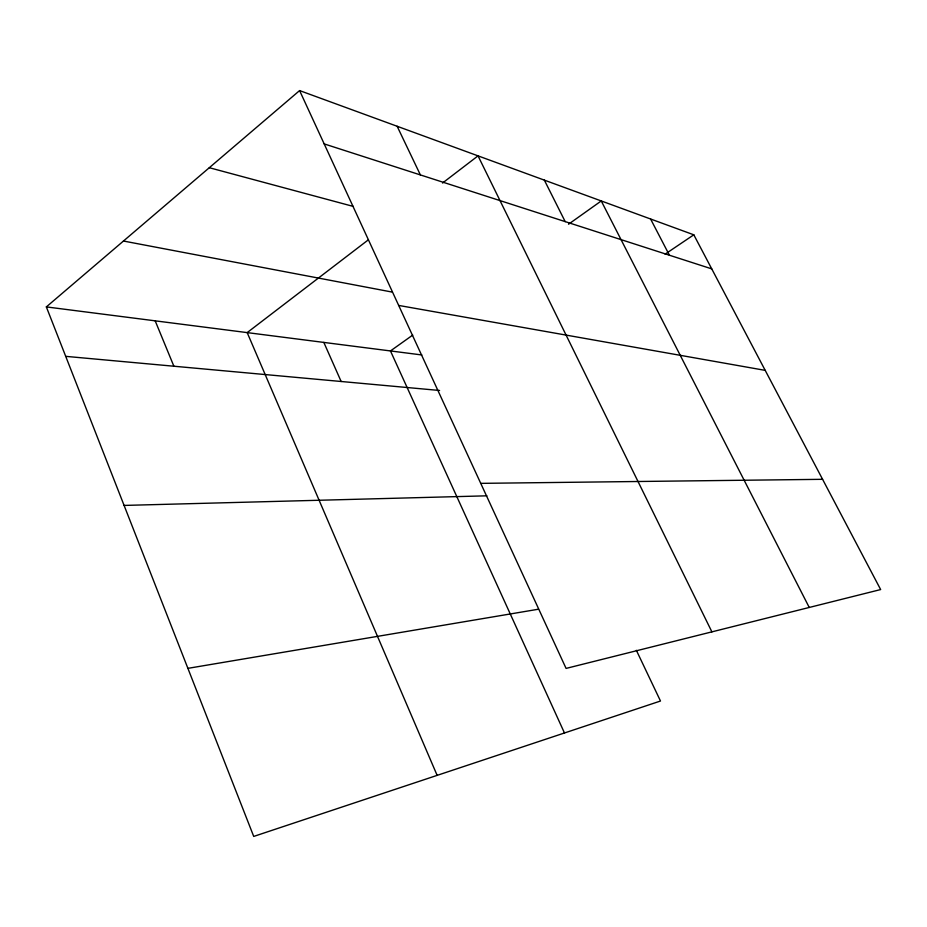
<?xml version="1.0" encoding="UTF-8"?>
<svg xmlns="http://www.w3.org/2000/svg" width="927" height="927" viewBox="0 0 927 927"><rect width="100%" height="100%" fill="white"/><g stroke="black" fill="none" stroke-linecap="round" stroke-linejoin="round"><path stroke-width="1.39" d="M636.362 650.302L660.487 701.021L253.72 836.421L46.35 306.907L299.595 90.579L693.802 234.809L880.65 589.56L566.084 668.413L299.595 90.579M368.355 239.826L247.185 332.608L437.138 775.366M442.538 183.036L478.031 155.863L711.89 631.866M412.735 335.087L390.464 350.939L564.473 732.979M568.541 224.218L601.252 200.95L809.248 607.463M665.099 254.16L693.802 234.809M187.903 668.355L538.483 609.213M124.091 505.424L486.895 495.818M480.742 483.361L822.585 479.317M65.713 356.35L439.572 390.476M46.35 306.907L421.843 354.96M398.691 305.435L765.204 370.371M123.465 241.032L392.214 292.086M209.305 167.706L353.396 206.454M324.195 143.905L711.751 268.876M650.592 219.004L669.421 255.226M544.346 180.128L565.192 221.623M397.138 126.269L420.383 174.925M323.824 342.411L341.148 381.495M155.18 320.835L173.882 366.223"/></g></svg>
